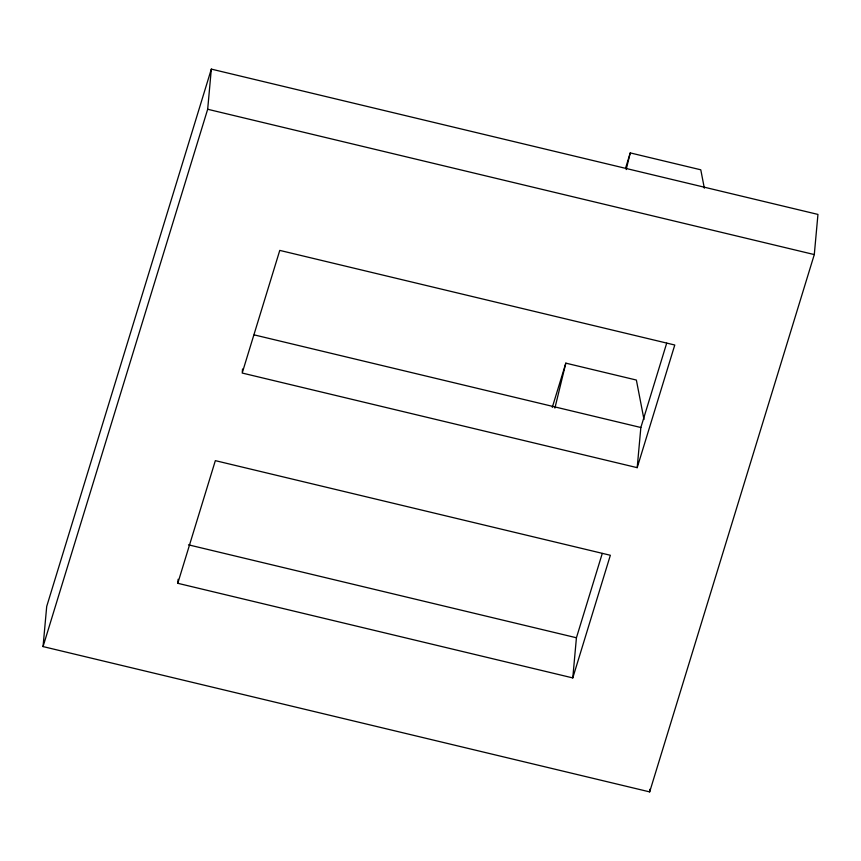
<?xml version="1.0" encoding="UTF-8"?>
<svg xmlns="http://www.w3.org/2000/svg" width="861" height="861" viewBox="0 0 861 861"><rect width="100%" height="100%" fill="white"/><g stroke="black" fill="none" stroke-linecap="round" stroke-linejoin="round"><path stroke-width="1.29" d="M43.05 646.579L46.709 606.424L211.332 69.106L817.95 214.421L814.291 254.576L649.668 791.894L43.05 646.579L207.673 109.261L211.332 69.106M177.775 583.295L215.347 460.646L610.352 555.27L572.78 677.919L177.775 583.295L178.141 579.281M242.318 371.704L242.554 369.025M572.78 677.919L576.429 637.764L602.269 553.44M637.194 467.663L674.776 345.013L279.771 250.4L242.189 373.039L637.194 467.663L640.853 427.508L666.683 343.195M649.668 791.894L649.915 789.214M554.904 408.071L565.828 363.148L636.365 380.045L643.996 419.49M626.184 169.585L630.252 152.903L700.789 169.8L704.341 188.204M552.288 407.35L565.828 363.148M625.603 168.056L630.252 152.903M207.673 109.261L814.291 254.576M254.21 334.886L640.853 427.508M188.484 544.83L576.429 637.764"/></g></svg>
